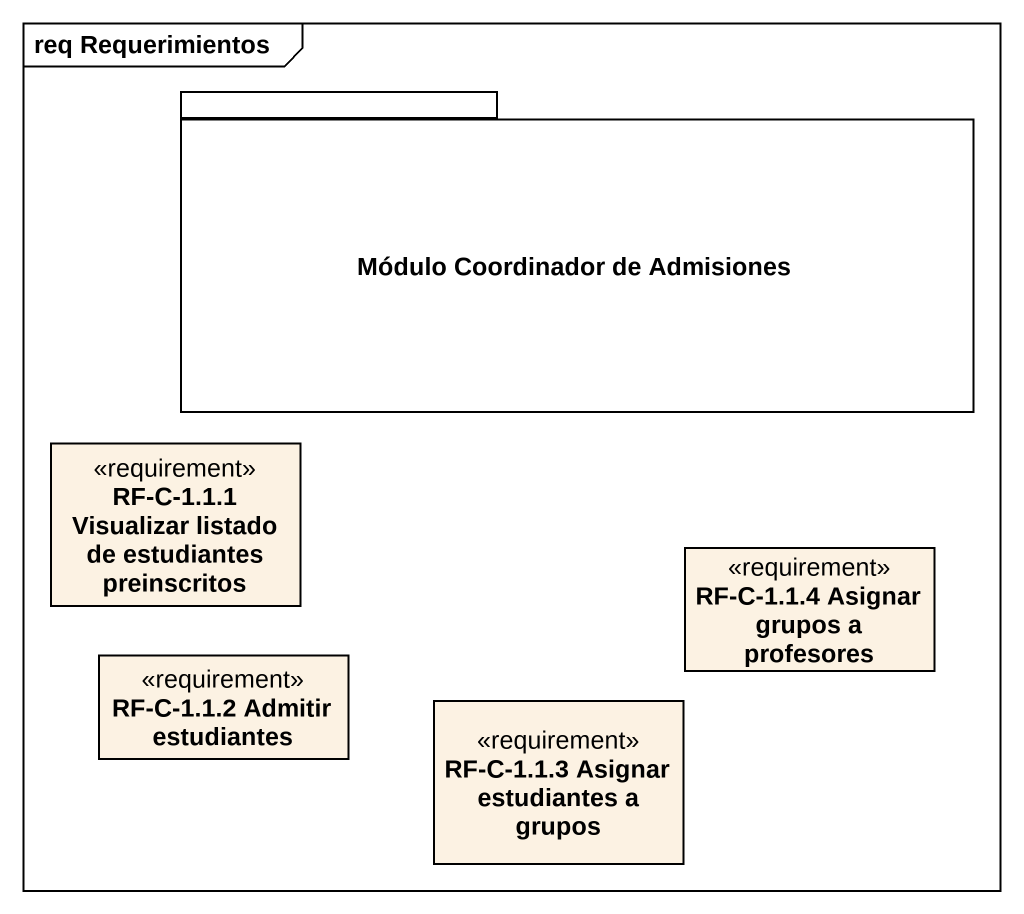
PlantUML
@startuml
mainframe req Requerimientos
hide circle
hide empty members
package "Módulo Coordinador de Admisiones" as Módulo_Coordinador_de {
}
class "RF-C-1.1.1 Visualizar listado de estudiantes preinscritos" as RF_C_1_1_1_Visualizar <<requirement>>
class "RF-C-1.1.4 Asignar grupos a profesores" as RF_C_1_1_4_Asignar_grupos_a <<requirement>>
class "RF-C-1.1.2 Admitir estudiantes" as RF_C_1_1_2_Admitir <<requirement>>
class "RF-C-1.1.3 Asignar estudiantes a grupos" as RF_C_1_1_3_Asignar <<requirement>>
@enduml
